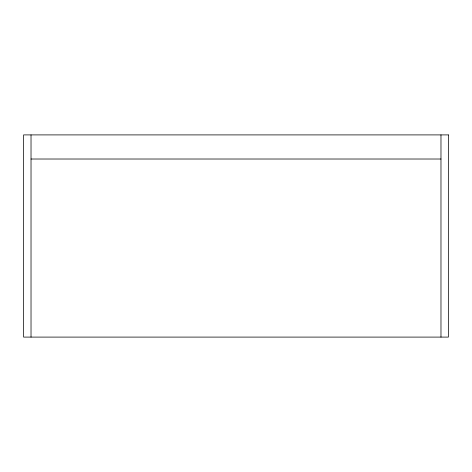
<?xml version="1.0" encoding="UTF-8"?>
<svg xmlns="http://www.w3.org/2000/svg" width="472" height="472" viewBox="0 0 472 472"><rect width="100%" height="100%" fill="white"/><g stroke="black" fill="none" stroke-linecap="round" stroke-linejoin="round"><path stroke-width="0.71" d="M31.022 159.017L440.978 159.017M440.978 134.904L440.978 337.096M31.022 134.904L31.022 337.096M448.4 134.904L23.6 134.904L23.6 337.096L448.4 337.096L448.4 134.904"/></g></svg>
